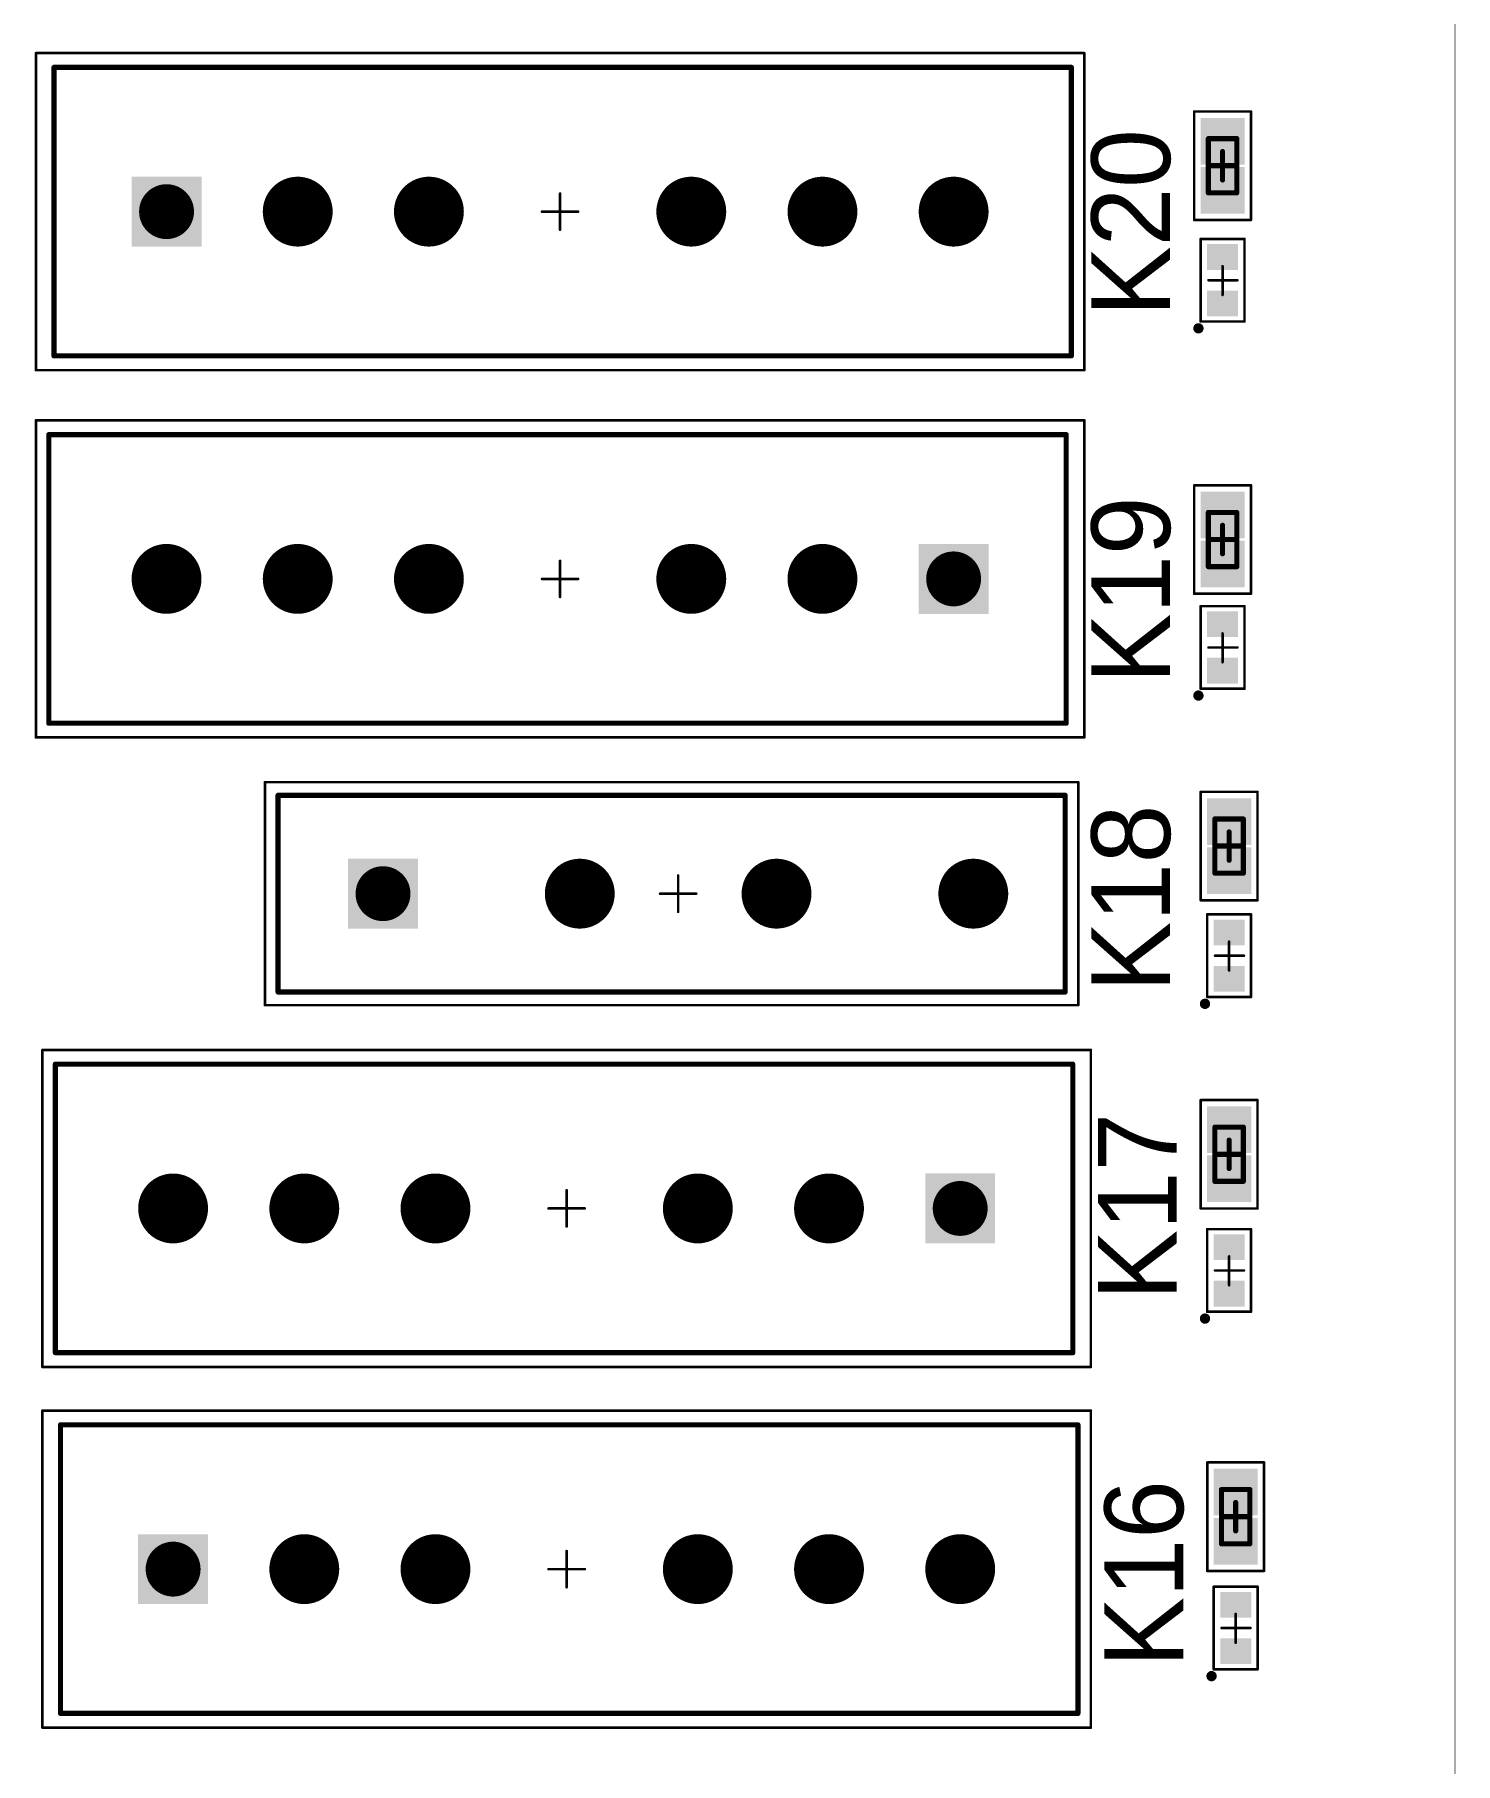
# Model space of a CAD drawing. Header units: millimetres. Extents: x 0 to 100, y 0 to 100.
# Drawn here: x 72.5 to 100.01, y 33.83 to 67.31 of the extents above; entities that cross this region are included whole.
import ezdxf

# ---------------------------------------------------------------- set-up
doc = ezdxf.new("R2010")
doc.units = ezdxf.units.MM
for name, color, linetype in [('BottomLayer', 5, 'Continuous'), ('BottomSolder', 6, 'Continuous'), ('Mechanical1', 6, 'Continuous'), ('Mechanical13', 56, 'Continuous'), ('Mechanical15', 56, 'Continuous'), ('MidLayer14', 9, 'Continuous'), ('PadHoleLayer', 156, 'Continuous'), ('TopLayer', 1, 'Continuous'), ('TopOverlay', 2, 'Continuous'), ('TopPaste', 8, 'Continuous'), ('TopSolder', 216, 'Continuous')]:
    doc.layers.add(name, color=color, linetype=linetype)

msp = doc.modelspace()

# ---------------------------------------------------------------- linework, layer by layer
at = {"layer": 'BottomLayer', "const_width": 0.575}
for points in [[(77.309, 63.881, 1), (77.885, 63.881, 1)], [(79.849, 63.881, 1), (80.425, 63.881, 1)], [(84.929, 63.881, 1), (85.505, 63.881, 1)], [(87.469, 63.881, 1), (88.045, 63.881, 1)], [(90.009, 63.881, 1), (90.585, 63.881, 1)], [(74.769, 56.769, 1), (75.345, 56.769, 1)], [(77.309, 56.769, 1), (77.885, 56.769, 1)], [(79.849, 56.769, 1), (80.425, 56.769, 1)], [(84.929, 56.769, 1), (85.505, 56.769, 1)], [(87.469, 56.769, 1), (88.045, 56.769, 1)], [(82.77, 50.673, 1), (83.346, 50.673, 1)], [(86.58, 50.673, 1), (87.156, 50.673, 1)], [(90.39, 50.673, 1), (90.966, 50.673, 1)], [(74.896, 44.577, 1), (75.472, 44.577, 1)], [(77.436, 44.577, 1), (78.012, 44.577, 1)], [(79.976, 44.577, 1), (80.552, 44.577, 1)], [(85.056, 44.577, 1), (85.632, 44.577, 1)], [(87.596, 44.577, 1), (88.172, 44.577, 1)], [(77.436, 37.592, 1), (78.012, 37.592, 1)], [(79.976, 37.592, 1), (80.552, 37.592, 1)], [(85.056, 37.592, 1), (85.632, 37.592, 1)], [(87.596, 37.592, 1), (88.172, 37.592, 1)], [(90.136, 37.592, 1), (90.712, 37.592, 1)]]:
    msp.add_lwpolyline(points, format="xyb", close=True, dxfattribs=at)
at = {"layer": 'BottomLayer'}
for points in [[(74.482, 64.456), (74.482, 63.306), (75.632, 64.456), (75.632, 63.306)], [(90.872, 56.194), (90.872, 57.344), (89.722, 56.194), (89.722, 57.344)], [(78.673, 51.248), (78.673, 50.098), (79.823, 51.248), (79.823, 50.098)], [(90.999, 44.002), (90.999, 45.152), (89.849, 44.002), (89.849, 45.152)], [(74.609, 38.167), (74.609, 37.017), (75.759, 38.167), (75.759, 37.017)]]:
    msp.add_solid(points, dxfattribs=at)
at = {"layer": 'BottomSolder', "const_width": 0.677}
for points in [[(77.259, 63.881, 1), (77.935, 63.881, 1)], [(79.799, 63.881, 1), (80.475, 63.881, 1)], [(84.879, 63.881, 1), (85.555, 63.881, 1)], [(87.419, 63.881, 1), (88.095, 63.881, 1)], [(89.959, 63.881, 1), (90.635, 63.881, 1)], [(74.719, 56.769, 1), (75.395, 56.769, 1)], [(77.259, 56.769, 1), (77.935, 56.769, 1)], [(79.799, 56.769, 1), (80.475, 56.769, 1)], [(84.879, 56.769, 1), (85.555, 56.769, 1)], [(87.419, 56.769, 1), (88.095, 56.769, 1)], [(82.72, 50.673, 1), (83.396, 50.673, 1)], [(86.53, 50.673, 1), (87.206, 50.673, 1)], [(90.34, 50.673, 1), (91.016, 50.673, 1)], [(74.846, 44.577, 1), (75.522, 44.577, 1)], [(77.386, 44.577, 1), (78.062, 44.577, 1)], [(79.926, 44.577, 1), (80.602, 44.577, 1)], [(85.006, 44.577, 1), (85.682, 44.577, 1)], [(87.546, 44.577, 1), (88.222, 44.577, 1)], [(77.386, 37.592, 1), (78.062, 37.592, 1)], [(79.926, 37.592, 1), (80.602, 37.592, 1)], [(85.006, 37.592, 1), (85.682, 37.592, 1)], [(87.546, 37.592, 1), (88.222, 37.592, 1)], [(90.086, 37.592, 1), (90.762, 37.592, 1)]]:
    msp.add_lwpolyline(points, format="xyb", close=True, dxfattribs=at)
at = {"layer": 'BottomSolder'}
for points in [[(74.38, 64.558), (74.38, 63.204), (75.734, 64.558), (75.734, 63.204)], [(90.974, 56.092), (90.974, 57.446), (89.62, 56.092), (89.62, 57.446)], [(78.571, 51.35), (78.571, 49.996), (79.925, 51.35), (79.925, 49.996)], [(91.101, 43.9), (91.101, 45.254), (89.747, 43.9), (89.747, 45.254)], [(74.507, 38.269), (74.507, 36.915), (75.861, 38.269), (75.861, 36.915)]]:
    msp.add_solid(points, dxfattribs=at)
at = {"layer": 'Mechanical1', "const_width": 0.0127}
msp.add_lwpolyline([(100.006, 0.006), (100.006, 100.006)], dxfattribs=at)
at = {"layer": 'Mechanical13'}
for points, const_width in [([(72.877, 61.087), (72.877, 66.675)], 0.1), ([(72.877, 66.675), (92.577, 66.675)], 0.1), ([(92.577, 61.087), (92.577, 66.675)], 0.1), ([(95.229, 65.295), (95.779, 65.295)], 0.1), ([(95.229, 64.245), (95.229, 65.295)], 0.1), ([(95.779, 64.245), (95.779, 65.295)], 0.1), ([(95.229, 64.245), (95.779, 64.245)], 0.1), ([(95.079, 61.753), (95.079, 63.353)], 0.05), ([(95.079, 63.353), (95.929, 63.353)], 0.05), ([(95.929, 61.753), (95.929, 63.353)], 0.05), ([(95.079, 61.753), (95.929, 61.753)], 0.05), ([(72.877, 61.087), (92.577, 61.087)], 0.1), ([(72.777, 59.563), (92.477, 59.563)], 0.1), ([(72.777, 53.975), (72.777, 59.563)], 0.1), ([(92.477, 53.975), (92.477, 59.563)], 0.1), ([(95.229, 58.056), (95.779, 58.056)], 0.1), ([(95.229, 57.006), (95.229, 58.056)], 0.1), ([(95.779, 57.006), (95.779, 58.056)], 0.1), ([(95.229, 57.006), (95.779, 57.006)], 0.1), ([(95.079, 54.641), (95.079, 56.241)], 0.05), ([(95.079, 56.241), (95.929, 56.241)], 0.05), ([(95.929, 54.641), (95.929, 56.241)], 0.05), ([(95.079, 54.641), (95.929, 54.641)], 0.05), ([(72.777, 53.975), (92.477, 53.975)], 0.1), ([(77.216, 52.578), (92.456, 52.578)], 0.101), ([(77.216, 48.768), (77.216, 52.578)], 0.101), ([(92.456, 48.768), (92.456, 52.578)], 0.101), ([(95.356, 52.12), (95.906, 52.12)], 0.1), ([(95.356, 51.07), (95.356, 52.12)], 0.1), ([(95.906, 51.07), (95.906, 52.12)], 0.1), ([(95.356, 51.07), (95.906, 51.07)], 0.1), ([(95.206, 48.672), (95.206, 50.272)], 0.05), ([(95.206, 50.272), (96.056, 50.272)], 0.05), ([(96.056, 48.672), (96.056, 50.272)], 0.05), ([(77.216, 48.768), (92.456, 48.768)], 0.101), ([(95.206, 48.672), (96.056, 48.672)], 0.05), ([(72.904, 47.371), (92.604, 47.371)], 0.1), ([(72.904, 41.783), (72.904, 47.371)], 0.1), ([(92.604, 41.783), (92.604, 47.371)], 0.1), ([(95.356, 46.151), (95.906, 46.151)], 0.1), ([(95.356, 45.101), (95.356, 46.151)], 0.1), ([(95.906, 45.101), (95.906, 46.151)], 0.1), ([(95.356, 45.101), (95.906, 45.101)], 0.1), ([(95.206, 42.576), (95.206, 44.176)], 0.05), ([(95.206, 44.176), (96.056, 44.176)], 0.05), ([(96.056, 42.576), (96.056, 44.176)], 0.05), ([(95.206, 42.576), (96.056, 42.576)], 0.05), ([(72.904, 41.783), (92.604, 41.783)], 0.1), ([(73.004, 34.798), (73.004, 40.386)], 0.1), ([(73.004, 40.386), (92.704, 40.386)], 0.1), ([(92.704, 34.798), (92.704, 40.386)], 0.1), ([(95.483, 39.133), (96.033, 39.133)], 0.1), ([(95.483, 38.083), (95.483, 39.133)], 0.1), ([(96.033, 38.083), (96.033, 39.133)], 0.1), ([(95.483, 38.083), (96.033, 38.083)], 0.1), ([(95.333, 35.652), (95.333, 37.252)], 0.05), ([(95.333, 37.252), (96.183, 37.252)], 0.05), ([(96.183, 35.652), (96.183, 37.252)], 0.05), ([(95.333, 35.652), (96.183, 35.652)], 0.05), ([(73.004, 34.798), (92.704, 34.798)], 0.1)]:
    msp.add_lwpolyline(points, dxfattribs=dict(at, const_width=const_width))
for points, const_width in [([(72.852, 66.675, 1), (72.902, 66.675, 1)], 0.05), ([(72.852, 66.675, 1), (72.902, 66.675, 1)], 0.05), ([(92.552, 66.675, 1), (92.602, 66.675, 1)], 0.05), ([(92.552, 66.675, 1), (92.602, 66.675, 1)], 0.05), ([(95.204, 65.295, 1), (95.254, 65.295, 1)], 0.05), ([(95.204, 65.295, 1), (95.254, 65.295, 1)], 0.05), ([(95.754, 65.295, 1), (95.804, 65.295, 1)], 0.05), ([(95.754, 65.295, 1), (95.804, 65.295, 1)], 0.05), ([(95.204, 64.245, 1), (95.254, 64.245, 1)], 0.05), ([(95.204, 64.245, 1), (95.254, 64.245, 1)], 0.05), ([(95.754, 64.245, 1), (95.804, 64.245, 1)], 0.05), ([(95.754, 64.245, 1), (95.804, 64.245, 1)], 0.05), ([(95.067, 63.353, 1), (95.091, 63.353, 1)], 0.025), ([(95.067, 63.353, 1), (95.091, 63.353, 1)], 0.025), ([(95.917, 63.353, 1), (95.941, 63.353, 1)], 0.025), ([(95.917, 63.353, 1), (95.941, 63.353, 1)], 0.025), ([(95.067, 61.753, 1), (95.091, 61.753, 1)], 0.025), ([(95.067, 61.753, 1), (95.091, 61.753, 1)], 0.025), ([(95.917, 61.753, 1), (95.941, 61.753, 1)], 0.025), ([(95.917, 61.753, 1), (95.941, 61.753, 1)], 0.025), ([(72.852, 61.087, 1), (72.902, 61.087, 1)], 0.05), ([(72.852, 61.087, 1), (72.902, 61.087, 1)], 0.05), ([(92.552, 61.087, 1), (92.602, 61.087, 1)], 0.05), ([(92.552, 61.087, 1), (92.602, 61.087, 1)], 0.05), ([(72.752, 59.563, 1), (72.802, 59.563, 1)], 0.05), ([(72.752, 59.563, 1), (72.802, 59.563, 1)], 0.05), ([(92.452, 59.563, 1), (92.502, 59.563, 1)], 0.05), ([(92.452, 59.563, 1), (92.502, 59.563, 1)], 0.05), ([(95.204, 58.056, 1), (95.254, 58.056, 1)], 0.05), ([(95.204, 58.056, 1), (95.254, 58.056, 1)], 0.05), ([(95.754, 58.056, 1), (95.804, 58.056, 1)], 0.05), ([(95.754, 58.056, 1), (95.804, 58.056, 1)], 0.05), ([(95.204, 57.006, 1), (95.254, 57.006, 1)], 0.05), ([(95.204, 57.006, 1), (95.254, 57.006, 1)], 0.05), ([(95.754, 57.006, 1), (95.804, 57.006, 1)], 0.05), ([(95.754, 57.006, 1), (95.804, 57.006, 1)], 0.05), ([(95.067, 56.241, 1), (95.091, 56.241, 1)], 0.025), ([(95.067, 56.241, 1), (95.091, 56.241, 1)], 0.025), ([(95.917, 56.241, 1), (95.941, 56.241, 1)], 0.025), ([(95.917, 56.241, 1), (95.941, 56.241, 1)], 0.025), ([(95.067, 54.641, 1), (95.091, 54.641, 1)], 0.025), ([(95.067, 54.641, 1), (95.091, 54.641, 1)], 0.025), ([(95.917, 54.641, 1), (95.941, 54.641, 1)], 0.025), ([(95.917, 54.641, 1), (95.941, 54.641, 1)], 0.025), ([(72.752, 53.975, 1), (72.802, 53.975, 1)], 0.05), ([(72.752, 53.975, 1), (72.802, 53.975, 1)], 0.05), ([(92.452, 53.975, 1), (92.502, 53.975, 1)], 0.05), ([(92.452, 53.975, 1), (92.502, 53.975, 1)], 0.05), ([(77.191, 52.578, 1), (77.241, 52.578, 1)], 0.0504), ([(77.191, 52.578, 1), (77.241, 52.578, 1)], 0.0504), ([(92.431, 52.578, 1), (92.481, 52.578, 1)], 0.0504), ([(92.431, 52.578, 1), (92.481, 52.578, 1)], 0.0504), ([(95.331, 52.12, 1), (95.381, 52.12, 1)], 0.05), ([(95.331, 52.12, 1), (95.381, 52.12, 1)], 0.05), ([(95.881, 52.12, 1), (95.931, 52.12, 1)], 0.05), ([(95.881, 52.12, 1), (95.931, 52.12, 1)], 0.05), ([(95.331, 51.07, 1), (95.381, 51.07, 1)], 0.05), ([(95.331, 51.07, 1), (95.381, 51.07, 1)], 0.05), ([(95.881, 51.07, 1), (95.931, 51.07, 1)], 0.05), ([(95.881, 51.07, 1), (95.931, 51.07, 1)], 0.05), ([(95.194, 50.272, 1), (95.218, 50.272, 1)], 0.025), ([(95.194, 50.272, 1), (95.218, 50.272, 1)], 0.025), ([(96.044, 50.272, 1), (96.068, 50.272, 1)], 0.025), ([(96.044, 50.272, 1), (96.068, 50.272, 1)], 0.025), ([(77.191, 48.768, 1), (77.241, 48.768, 1)], 0.0504), ([(77.191, 48.768, 1), (77.241, 48.768, 1)], 0.0504), ([(92.431, 48.768, 1), (92.481, 48.768, 1)], 0.0504), ([(92.431, 48.768, 1), (92.481, 48.768, 1)], 0.0504), ([(95.194, 48.672, 1), (95.218, 48.672, 1)], 0.025), ([(95.194, 48.672, 1), (95.218, 48.672, 1)], 0.025), ([(96.044, 48.672, 1), (96.068, 48.672, 1)], 0.025), ([(96.044, 48.672, 1), (96.068, 48.672, 1)], 0.025), ([(72.879, 47.371, 1), (72.929, 47.371, 1)], 0.05), ([(72.879, 47.371, 1), (72.929, 47.371, 1)], 0.05), ([(92.579, 47.371, 1), (92.629, 47.371, 1)], 0.05), ([(92.579, 47.371, 1), (92.629, 47.371, 1)], 0.05), ([(95.331, 46.151, 1), (95.381, 46.151, 1)], 0.05), ([(95.331, 46.151, 1), (95.381, 46.151, 1)], 0.05), ([(95.881, 46.151, 1), (95.931, 46.151, 1)], 0.05), ([(95.881, 46.151, 1), (95.931, 46.151, 1)], 0.05), ([(95.331, 45.101, 1), (95.381, 45.101, 1)], 0.05), ([(95.331, 45.101, 1), (95.381, 45.101, 1)], 0.05), ([(95.881, 45.101, 1), (95.931, 45.101, 1)], 0.05), ([(95.881, 45.101, 1), (95.931, 45.101, 1)], 0.05), ([(95.194, 44.176, 1), (95.218, 44.176, 1)], 0.025), ([(95.194, 44.176, 1), (95.218, 44.176, 1)], 0.025), ([(96.044, 44.176, 1), (96.068, 44.176, 1)], 0.025), ([(96.044, 44.176, 1), (96.068, 44.176, 1)], 0.025), ([(95.194, 42.576, 1), (95.218, 42.576, 1)], 0.025), ([(95.194, 42.576, 1), (95.218, 42.576, 1)], 0.025), ([(96.044, 42.576, 1), (96.068, 42.576, 1)], 0.025), ([(96.044, 42.576, 1), (96.068, 42.576, 1)], 0.025), ([(72.879, 41.783, 1), (72.929, 41.783, 1)], 0.05), ([(72.879, 41.783, 1), (72.929, 41.783, 1)], 0.05), ([(92.579, 41.783, 1), (92.629, 41.783, 1)], 0.05), ([(92.579, 41.783, 1), (92.629, 41.783, 1)], 0.05), ([(72.979, 40.386, 1), (73.029, 40.386, 1)], 0.05), ([(72.979, 40.386, 1), (73.029, 40.386, 1)], 0.05), ([(92.679, 40.386, 1), (92.729, 40.386, 1)], 0.05), ([(92.679, 40.386, 1), (92.729, 40.386, 1)], 0.05), ([(95.458, 39.133, 1), (95.508, 39.133, 1)], 0.05), ([(95.458, 39.133, 1), (95.508, 39.133, 1)], 0.05), ([(96.008, 39.133, 1), (96.058, 39.133, 1)], 0.05), ([(96.008, 39.133, 1), (96.058, 39.133, 1)], 0.05), ([(95.458, 38.083, 1), (95.508, 38.083, 1)], 0.05), ([(95.458, 38.083, 1), (95.508, 38.083, 1)], 0.05), ([(96.008, 38.083, 1), (96.058, 38.083, 1)], 0.05), ([(96.008, 38.083, 1), (96.058, 38.083, 1)], 0.05), ([(95.321, 37.252, 1), (95.345, 37.252, 1)], 0.025), ([(95.321, 37.252, 1), (95.345, 37.252, 1)], 0.025), ([(96.171, 37.252, 1), (96.195, 37.252, 1)], 0.025), ([(96.171, 37.252, 1), (96.195, 37.252, 1)], 0.025), ([(95.321, 35.652, 1), (95.345, 35.652, 1)], 0.025), ([(95.321, 35.652, 1), (95.345, 35.652, 1)], 0.025), ([(96.171, 35.652, 1), (96.195, 35.652, 1)], 0.025), ([(96.171, 35.652, 1), (96.195, 35.652, 1)], 0.025), ([(72.979, 34.798, 1), (73.029, 34.798, 1)], 0.05), ([(72.979, 34.798, 1), (73.029, 34.798, 1)], 0.05), ([(92.679, 34.798, 1), (92.729, 34.798, 1)], 0.05), ([(92.679, 34.798, 1), (92.729, 34.798, 1)], 0.05)]:
    msp.add_lwpolyline(points, format="xyb", close=True, dxfattribs=dict(at, const_width=const_width))
at = {"layer": 'Mechanical15'}
for points, const_width in [([(72.527, 60.811), (72.527, 66.951)], 0.05), ([(72.527, 66.951), (92.827, 66.951)], 0.05), ([(92.827, 60.811), (92.827, 66.951)], 0.05), ([(94.954, 65.82), (96.054, 65.82)], 0.05), ([(94.954, 63.72), (94.954, 65.82)], 0.05), ([(96.054, 63.72), (96.054, 65.82)], 0.05), ([(95.504, 64.495), (95.504, 65.045)], 0.1), ([(95.229, 64.77), (95.779, 64.77)], 0.1), ([(82.677, 63.531), (82.677, 64.231)], 0.05), ([(82.327, 63.881), (83.027, 63.881)], 0.05), ([(94.954, 63.72), (96.054, 63.72)], 0.05), ([(95.079, 63.353), (95.929, 63.353)], 0.05), ([(95.079, 61.753), (95.079, 63.353)], 0.05), ([(95.929, 61.753), (95.929, 63.353)], 0.05), ([(95.504, 62.266), (95.504, 62.826)], 0.05), ([(95.231, 62.553), (95.791, 62.553)], 0.05), ([(95.079, 61.753), (95.929, 61.753)], 0.05), ([(72.527, 60.811), (92.827, 60.811)], 0.05), ([(72.527, 53.699), (72.527, 59.839)], 0.05), ([(72.527, 59.839), (92.827, 59.839)], 0.05), ([(92.827, 53.699), (92.827, 59.839)], 0.05), ([(94.954, 58.581), (96.054, 58.581)], 0.05), ([(94.954, 56.481), (94.954, 58.581)], 0.05), ([(96.054, 56.481), (96.054, 58.581)], 0.05), ([(95.504, 57.256), (95.504, 57.806)], 0.1), ([(95.229, 57.531), (95.779, 57.531)], 0.1), ([(82.677, 56.419), (82.677, 57.119)], 0.05), ([(82.327, 56.769), (83.027, 56.769)], 0.05), ([(94.954, 56.481), (96.054, 56.481)], 0.05), ([(95.079, 56.241), (95.929, 56.241)], 0.05), ([(95.079, 54.641), (95.079, 56.241)], 0.05), ([(95.929, 54.641), (95.929, 56.241)], 0.05), ([(95.504, 55.154), (95.504, 55.714)], 0.05), ([(95.231, 55.441), (95.791, 55.441)], 0.05), ([(95.079, 54.641), (95.929, 54.641)], 0.05), ([(72.527, 53.699), (92.827, 53.699)], 0.05), ([(76.962, 48.514), (76.962, 52.832)], 0.05), ([(76.962, 52.832), (92.71, 52.832)], 0.05), ([(92.71, 48.514), (92.71, 52.832)], 0.05), ([(95.081, 52.645), (96.181, 52.645)], 0.05), ([(95.081, 50.545), (95.081, 52.645)], 0.05), ([(96.181, 50.545), (96.181, 52.645)], 0.05), ([(95.631, 51.32), (95.631, 51.87)], 0.1), ([(95.356, 51.595), (95.906, 51.595)], 0.1), ([(84.963, 50.323), (84.963, 51.023)], 0.05), ([(84.613, 50.673), (85.313, 50.673)], 0.05), ([(95.081, 50.545), (96.181, 50.545)], 0.05), ([(95.206, 50.272), (96.056, 50.272)], 0.05), ([(95.206, 48.672), (95.206, 50.272)], 0.05), ([(96.056, 48.672), (96.056, 50.272)], 0.05), ([(95.631, 49.185), (95.631, 49.745)], 0.05), ([(95.358, 49.472), (95.918, 49.472)], 0.05), ([(95.206, 48.672), (96.056, 48.672)], 0.05), ([(76.962, 48.514), (92.71, 48.514)], 0.05), ([(72.654, 41.507), (72.654, 47.647)], 0.05), ([(72.654, 47.647), (92.954, 47.647)], 0.05), ([(92.954, 41.507), (92.954, 47.647)], 0.05), ([(95.081, 46.676), (96.181, 46.676)], 0.05), ([(95.081, 44.576), (95.081, 46.676)], 0.05), ([(96.181, 44.576), (96.181, 46.676)], 0.05), ([(95.631, 45.351), (95.631, 45.901)], 0.1), ([(95.356, 45.626), (95.906, 45.626)], 0.1), ([(82.804, 44.227), (82.804, 44.927)], 0.05), ([(82.454, 44.577), (83.154, 44.577)], 0.05), ([(95.081, 44.576), (96.181, 44.576)], 0.05), ([(95.206, 44.176), (96.056, 44.176)], 0.05), ([(95.206, 42.576), (95.206, 44.176)], 0.05), ([(96.056, 42.576), (96.056, 44.176)], 0.05), ([(95.631, 43.089), (95.631, 43.649)], 0.05), ([(95.358, 43.376), (95.918, 43.376)], 0.05), ([(95.206, 42.576), (96.056, 42.576)], 0.05), ([(72.654, 41.507), (92.954, 41.507)], 0.05), ([(72.654, 34.522), (72.654, 40.662)], 0.05), ([(72.654, 40.662), (92.954, 40.662)], 0.05), ([(92.954, 34.522), (92.954, 40.662)], 0.05), ([(95.208, 39.658), (96.308, 39.658)], 0.05), ([(95.208, 37.558), (95.208, 39.658)], 0.05), ([(96.308, 37.558), (96.308, 39.658)], 0.05), ([(95.758, 38.333), (95.758, 38.883)], 0.1), ([(95.483, 38.608), (96.033, 38.608)], 0.1), ([(82.804, 37.242), (82.804, 37.942)], 0.05), ([(82.454, 37.592), (83.154, 37.592)], 0.05), ([(95.208, 37.558), (96.308, 37.558)], 0.05), ([(95.333, 37.252), (96.183, 37.252)], 0.05), ([(95.333, 35.652), (95.333, 37.252)], 0.05), ([(96.183, 35.652), (96.183, 37.252)], 0.05), ([(95.758, 36.165), (95.758, 36.725)], 0.05), ([(95.485, 36.452), (96.045, 36.452)], 0.05), ([(95.333, 35.652), (96.183, 35.652)], 0.05), ([(72.654, 34.522), (92.954, 34.522)], 0.05)]:
    msp.add_lwpolyline(points, dxfattribs=dict(at, const_width=const_width))
for points, const_width in [([(72.514, 66.951, 1), (72.539, 66.951, 1)], 0.025), ([(72.514, 66.951, 1), (72.539, 66.951, 1)], 0.025), ([(92.815, 66.951, 1), (92.84, 66.951, 1)], 0.025), ([(92.815, 66.951, 1), (92.84, 66.951, 1)], 0.025), ([(94.942, 65.82, 1), (94.967, 65.82, 1)], 0.025), ([(94.942, 65.82, 1), (94.967, 65.82, 1)], 0.025), ([(96.042, 65.82, 1), (96.067, 65.82, 1)], 0.025), ([(96.042, 65.82, 1), (96.067, 65.82, 1)], 0.025), ([(95.479, 65.045, 1), (95.529, 65.045, 1)], 0.05), ([(95.204, 64.77, 1), (95.254, 64.77, 1)], 0.05), ([(95.754, 64.77, 1), (95.804, 64.77, 1)], 0.05), ([(95.479, 64.495, 1), (95.529, 64.495, 1)], 0.05), ([(82.664, 64.231, 1), (82.69, 64.231, 1)], 0.025), ([(82.314, 63.881, 1), (82.339, 63.881, 1)], 0.025), ([(83.015, 63.881, 1), (83.04, 63.881, 1)], 0.025), ([(94.942, 63.72, 1), (94.967, 63.72, 1)], 0.025), ([(94.942, 63.72, 1), (94.967, 63.72, 1)], 0.025), ([(96.042, 63.72, 1), (96.067, 63.72, 1)], 0.025), ([(96.042, 63.72, 1), (96.067, 63.72, 1)], 0.025), ([(82.664, 63.531, 1), (82.69, 63.531, 1)], 0.025), ([(95.067, 63.353, 1), (95.091, 63.353, 1)], 0.025), ([(95.067, 63.353, 1), (95.091, 63.353, 1)], 0.025), ([(95.917, 63.353, 1), (95.941, 63.353, 1)], 0.025), ([(95.917, 63.353, 1), (95.941, 63.353, 1)], 0.025), ([(95.492, 62.826, 1), (95.516, 62.826, 1)], 0.025), ([(95.219, 62.553, 1), (95.244, 62.553, 1)], 0.025), ([(95.492, 62.266, 1), (95.516, 62.266, 1)], 0.025), ([(95.779, 62.553, 1), (95.804, 62.553, 1)], 0.025), ([(95.067, 61.753, 1), (95.091, 61.753, 1)], 0.025), ([(95.067, 61.753, 1), (95.091, 61.753, 1)], 0.025), ([(95.917, 61.753, 1), (95.941, 61.753, 1)], 0.025), ([(95.917, 61.753, 1), (95.941, 61.753, 1)], 0.025), ([(72.514, 60.811, 1), (72.539, 60.811, 1)], 0.025), ([(72.514, 60.811, 1), (72.539, 60.811, 1)], 0.025), ([(92.815, 60.811, 1), (92.84, 60.811, 1)], 0.025), ([(92.815, 60.811, 1), (92.84, 60.811, 1)], 0.025), ([(72.514, 59.839, 1), (72.539, 59.839, 1)], 0.025), ([(72.514, 59.839, 1), (72.539, 59.839, 1)], 0.025), ([(92.815, 59.839, 1), (92.84, 59.839, 1)], 0.025), ([(92.815, 59.839, 1), (92.84, 59.839, 1)], 0.025), ([(94.942, 58.581, 1), (94.967, 58.581, 1)], 0.025), ([(94.942, 58.581, 1), (94.967, 58.581, 1)], 0.025), ([(96.042, 58.581, 1), (96.067, 58.581, 1)], 0.025), ([(96.042, 58.581, 1), (96.067, 58.581, 1)], 0.025), ([(95.479, 57.806, 1), (95.529, 57.806, 1)], 0.05), ([(95.204, 57.531, 1), (95.254, 57.531, 1)], 0.05), ([(95.479, 57.256, 1), (95.529, 57.256, 1)], 0.05), ([(95.754, 57.531, 1), (95.804, 57.531, 1)], 0.05), ([(82.664, 57.119, 1), (82.69, 57.119, 1)], 0.025), ([(82.314, 56.769, 1), (82.339, 56.769, 1)], 0.025), ([(83.015, 56.769, 1), (83.04, 56.769, 1)], 0.025), ([(82.664, 56.419, 1), (82.69, 56.419, 1)], 0.025), ([(94.942, 56.481, 1), (94.967, 56.481, 1)], 0.025), ([(94.942, 56.481, 1), (94.967, 56.481, 1)], 0.025), ([(95.067, 56.241, 1), (95.091, 56.241, 1)], 0.025), ([(95.067, 56.241, 1), (95.091, 56.241, 1)], 0.025), ([(95.917, 56.241, 1), (95.941, 56.241, 1)], 0.025), ([(95.917, 56.241, 1), (95.941, 56.241, 1)], 0.025), ([(96.042, 56.481, 1), (96.067, 56.481, 1)], 0.025), ([(96.042, 56.481, 1), (96.067, 56.481, 1)], 0.025), ([(95.492, 55.714, 1), (95.516, 55.714, 1)], 0.025), ([(95.219, 55.441, 1), (95.244, 55.441, 1)], 0.025), ([(95.779, 55.441, 1), (95.804, 55.441, 1)], 0.025), ([(95.492, 55.154, 1), (95.516, 55.154, 1)], 0.025), ([(95.067, 54.641, 1), (95.091, 54.641, 1)], 0.025), ([(95.067, 54.641, 1), (95.091, 54.641, 1)], 0.025), ([(95.917, 54.641, 1), (95.941, 54.641, 1)], 0.025), ([(95.917, 54.641, 1), (95.941, 54.641, 1)], 0.025), ([(72.514, 53.699, 1), (72.539, 53.699, 1)], 0.025), ([(72.514, 53.699, 1), (72.539, 53.699, 1)], 0.025), ([(92.815, 53.699, 1), (92.84, 53.699, 1)], 0.025), ([(92.815, 53.699, 1), (92.84, 53.699, 1)], 0.025), ([(76.949, 52.832, 1), (76.975, 52.832, 1)], 0.025), ([(76.949, 52.832, 1), (76.975, 52.832, 1)], 0.025), ([(92.697, 52.832, 1), (92.723, 52.832, 1)], 0.025), ([(92.697, 52.832, 1), (92.723, 52.832, 1)], 0.025), ([(95.069, 52.645, 1), (95.094, 52.645, 1)], 0.025), ([(95.069, 52.645, 1), (95.094, 52.645, 1)], 0.025), ([(96.169, 52.645, 1), (96.194, 52.645, 1)], 0.025), ([(96.169, 52.645, 1), (96.194, 52.645, 1)], 0.025), ([(95.606, 51.87, 1), (95.656, 51.87, 1)], 0.05), ([(95.331, 51.595, 1), (95.381, 51.595, 1)], 0.05), ([(95.881, 51.595, 1), (95.931, 51.595, 1)], 0.05), ([(95.606, 51.32, 1), (95.656, 51.32, 1)], 0.05), ([(84.95, 51.023, 1), (84.976, 51.023, 1)], 0.025), ([(84.6, 50.673, 1), (84.625, 50.673, 1)], 0.025), ([(85.301, 50.673, 1), (85.326, 50.673, 1)], 0.025), ([(95.069, 50.545, 1), (95.094, 50.545, 1)], 0.025), ([(95.069, 50.545, 1), (95.094, 50.545, 1)], 0.025), ([(96.169, 50.545, 1), (96.194, 50.545, 1)], 0.025), ([(96.169, 50.545, 1), (96.194, 50.545, 1)], 0.025), ([(84.95, 50.323, 1), (84.976, 50.323, 1)], 0.025), ([(95.194, 50.272, 1), (95.218, 50.272, 1)], 0.025), ([(95.194, 50.272, 1), (95.218, 50.272, 1)], 0.025), ([(96.044, 50.272, 1), (96.068, 50.272, 1)], 0.025), ([(96.044, 50.272, 1), (96.068, 50.272, 1)], 0.025), ([(95.619, 49.745, 1), (95.643, 49.745, 1)], 0.025), ([(95.346, 49.472, 1), (95.371, 49.472, 1)], 0.025), ([(95.906, 49.472, 1), (95.931, 49.472, 1)], 0.025), ([(95.619, 49.185, 1), (95.643, 49.185, 1)], 0.025), ([(95.194, 48.672, 1), (95.218, 48.672, 1)], 0.025), ([(95.194, 48.672, 1), (95.218, 48.672, 1)], 0.025), ([(96.044, 48.672, 1), (96.068, 48.672, 1)], 0.025), ([(96.044, 48.672, 1), (96.068, 48.672, 1)], 0.025), ([(76.949, 48.514, 1), (76.975, 48.514, 1)], 0.025), ([(76.949, 48.514, 1), (76.975, 48.514, 1)], 0.025), ([(92.697, 48.514, 1), (92.723, 48.514, 1)], 0.025), ([(92.697, 48.514, 1), (92.723, 48.514, 1)], 0.025), ([(72.641, 47.647, 1), (72.666, 47.647, 1)], 0.025), ([(72.641, 47.647, 1), (72.666, 47.647, 1)], 0.025), ([(92.942, 47.647, 1), (92.967, 47.647, 1)], 0.025), ([(92.942, 47.647, 1), (92.967, 47.647, 1)], 0.025), ([(95.069, 46.676, 1), (95.094, 46.676, 1)], 0.025), ([(95.069, 46.676, 1), (95.094, 46.676, 1)], 0.025), ([(96.169, 46.676, 1), (96.194, 46.676, 1)], 0.025), ([(96.169, 46.676, 1), (96.194, 46.676, 1)], 0.025), ([(95.606, 45.901, 1), (95.656, 45.901, 1)], 0.05), ([(95.331, 45.626, 1), (95.381, 45.626, 1)], 0.05), ([(95.881, 45.626, 1), (95.931, 45.626, 1)], 0.05), ([(95.606, 45.351, 1), (95.656, 45.351, 1)], 0.05), ([(82.791, 44.927, 1), (82.817, 44.927, 1)], 0.025), ([(82.441, 44.577, 1), (82.466, 44.577, 1)], 0.025), ([(83.142, 44.577, 1), (83.167, 44.577, 1)], 0.025), ([(95.069, 44.576, 1), (95.094, 44.576, 1)], 0.025), ([(95.069, 44.576, 1), (95.094, 44.576, 1)], 0.025), ([(96.169, 44.576, 1), (96.194, 44.576, 1)], 0.025), ([(96.169, 44.576, 1), (96.194, 44.576, 1)], 0.025), ([(82.791, 44.227, 1), (82.817, 44.227, 1)], 0.025), ([(95.194, 44.176, 1), (95.218, 44.176, 1)], 0.025), ([(95.194, 44.176, 1), (95.218, 44.176, 1)], 0.025), ([(96.044, 44.176, 1), (96.068, 44.176, 1)], 0.025), ([(96.044, 44.176, 1), (96.068, 44.176, 1)], 0.025), ([(95.619, 43.649, 1), (95.643, 43.649, 1)], 0.025), ([(95.346, 43.376, 1), (95.371, 43.376, 1)], 0.025), ([(95.906, 43.376, 1), (95.931, 43.376, 1)], 0.025), ([(95.619, 43.089, 1), (95.643, 43.089, 1)], 0.025), ([(95.194, 42.576, 1), (95.218, 42.576, 1)], 0.025), ([(95.194, 42.576, 1), (95.218, 42.576, 1)], 0.025), ([(96.044, 42.576, 1), (96.068, 42.576, 1)], 0.025), ([(96.044, 42.576, 1), (96.068, 42.576, 1)], 0.025), ([(72.641, 41.507, 1), (72.666, 41.507, 1)], 0.025), ([(72.641, 41.507, 1), (72.666, 41.507, 1)], 0.025), ([(92.942, 41.507, 1), (92.967, 41.507, 1)], 0.025), ([(92.942, 41.507, 1), (92.967, 41.507, 1)], 0.025), ([(72.641, 40.662, 1), (72.666, 40.662, 1)], 0.025), ([(72.641, 40.662, 1), (72.666, 40.662, 1)], 0.025), ([(92.942, 40.662, 1), (92.967, 40.662, 1)], 0.025), ([(92.942, 40.662, 1), (92.967, 40.662, 1)], 0.025), ([(95.196, 39.658, 1), (95.221, 39.658, 1)], 0.025), ([(95.196, 39.658, 1), (95.221, 39.658, 1)], 0.025), ([(96.296, 39.658, 1), (96.321, 39.658, 1)], 0.025), ([(96.296, 39.658, 1), (96.321, 39.658, 1)], 0.025), ([(95.733, 38.883, 1), (95.783, 38.883, 1)], 0.05), ([(95.458, 38.608, 1), (95.508, 38.608, 1)], 0.05), ([(96.008, 38.608, 1), (96.058, 38.608, 1)], 0.05), ([(95.733, 38.333, 1), (95.783, 38.333, 1)], 0.05), ([(82.791, 37.942, 1), (82.817, 37.942, 1)], 0.025), ([(82.441, 37.592, 1), (82.466, 37.592, 1)], 0.025), ([(83.142, 37.592, 1), (83.167, 37.592, 1)], 0.025), ([(95.196, 37.558, 1), (95.221, 37.558, 1)], 0.025), ([(95.196, 37.558, 1), (95.221, 37.558, 1)], 0.025), ([(96.296, 37.558, 1), (96.321, 37.558, 1)], 0.025), ([(96.296, 37.558, 1), (96.321, 37.558, 1)], 0.025), ([(82.791, 37.242, 1), (82.817, 37.242, 1)], 0.025), ([(95.321, 37.252, 1), (95.345, 37.252, 1)], 0.025), ([(95.321, 37.252, 1), (95.345, 37.252, 1)], 0.025), ([(96.171, 37.252, 1), (96.195, 37.252, 1)], 0.025), ([(96.171, 37.252, 1), (96.195, 37.252, 1)], 0.025), ([(95.746, 36.725, 1), (95.77, 36.725, 1)], 0.025), ([(95.473, 36.452, 1), (95.498, 36.452, 1)], 0.025), ([(95.746, 36.165, 1), (95.77, 36.165, 1)], 0.025), ([(96.033, 36.452, 1), (96.058, 36.452, 1)], 0.025), ([(95.321, 35.652, 1), (95.345, 35.652, 1)], 0.025), ([(95.321, 35.652, 1), (95.345, 35.652, 1)], 0.025), ([(96.171, 35.652, 1), (96.195, 35.652, 1)], 0.025), ([(96.171, 35.652, 1), (96.195, 35.652, 1)], 0.025), ([(72.641, 34.522, 1), (72.666, 34.522, 1)], 0.025), ([(72.641, 34.522, 1), (72.666, 34.522, 1)], 0.025), ([(92.942, 34.522, 1), (92.967, 34.522, 1)], 0.025), ([(92.942, 34.522, 1), (92.967, 34.522, 1)], 0.025)]:
    msp.add_lwpolyline(points, format="xyb", close=True, dxfattribs=dict(at, const_width=const_width))
at = {"layer": 'MidLayer14'}
for points, const_width in [([(74.791, 63.881, 1), (75.323, 63.881, 1)], 0.531), ([(77.309, 63.881, 1), (77.885, 63.881, 1)], 0.575), ([(79.849, 63.881, 1), (80.425, 63.881, 1)], 0.575), ([(84.929, 63.881, 1), (85.505, 63.881, 1)], 0.575), ([(87.469, 63.881, 1), (88.045, 63.881, 1)], 0.575), ([(90.009, 63.881, 1), (90.585, 63.881, 1)], 0.575), ([(74.769, 56.769, 1), (75.345, 56.769, 1)], 0.575), ([(77.309, 56.769, 1), (77.885, 56.769, 1)], 0.575), ([(79.849, 56.769, 1), (80.425, 56.769, 1)], 0.575), ([(84.929, 56.769, 1), (85.505, 56.769, 1)], 0.575), ([(87.469, 56.769, 1), (88.045, 56.769, 1)], 0.575), ([(90.031, 56.769, 1), (90.563, 56.769, 1)], 0.531), ([(82.77, 50.673, 1), (83.346, 50.673, 1)], 0.575), ([(86.58, 50.673, 1), (87.156, 50.673, 1)], 0.575), ([(90.39, 50.673, 1), (90.966, 50.673, 1)], 0.575), ([(78.982, 50.673, 1), (79.514, 50.673, 1)], 0.531), ([(74.896, 44.577, 1), (75.472, 44.577, 1)], 0.575), ([(77.436, 44.577, 1), (78.012, 44.577, 1)], 0.575), ([(79.976, 44.577, 1), (80.552, 44.577, 1)], 0.575), ([(85.056, 44.577, 1), (85.632, 44.577, 1)], 0.575), ([(87.596, 44.577, 1), (88.172, 44.577, 1)], 0.575), ([(90.158, 44.577, 1), (90.69, 44.577, 1)], 0.531), ([(74.918, 37.592, 1), (75.45, 37.592, 1)], 0.531), ([(77.436, 37.592, 1), (78.012, 37.592, 1)], 0.575), ([(79.976, 37.592, 1), (80.552, 37.592, 1)], 0.575), ([(85.056, 37.592, 1), (85.632, 37.592, 1)], 0.575), ([(87.596, 37.592, 1), (88.172, 37.592, 1)], 0.575), ([(90.136, 37.592, 1), (90.712, 37.592, 1)], 0.575)]:
    msp.add_lwpolyline(points, format="xyb", close=True, dxfattribs=dict(at, const_width=const_width))
at = {"layer": 'PadHoleLayer', "const_width": 0.375}
for points in [[(74.869, 63.881, 1), (75.245, 63.881, 1)], [(77.409, 63.881, 1), (77.785, 63.881, 1)], [(79.949, 63.881, 1), (80.325, 63.881, 1)], [(85.029, 63.881, 1), (85.405, 63.881, 1)], [(87.569, 63.881, 1), (87.945, 63.881, 1)], [(90.109, 63.881, 1), (90.485, 63.881, 1)], [(74.869, 56.769, 1), (75.245, 56.769, 1)], [(77.409, 56.769, 1), (77.785, 56.769, 1)], [(79.949, 56.769, 1), (80.325, 56.769, 1)], [(85.029, 56.769, 1), (85.405, 56.769, 1)], [(87.569, 56.769, 1), (87.945, 56.769, 1)], [(90.109, 56.769, 1), (90.485, 56.769, 1)], [(79.06, 50.673, 1), (79.436, 50.673, 1)], [(82.87, 50.673, 1), (83.246, 50.673, 1)], [(86.68, 50.673, 1), (87.056, 50.673, 1)], [(90.49, 50.673, 1), (90.866, 50.673, 1)], [(74.996, 44.577, 1), (75.372, 44.577, 1)], [(77.536, 44.577, 1), (77.912, 44.577, 1)], [(80.076, 44.577, 1), (80.452, 44.577, 1)], [(85.156, 44.577, 1), (85.532, 44.577, 1)], [(87.696, 44.577, 1), (88.072, 44.577, 1)], [(90.236, 44.577, 1), (90.612, 44.577, 1)], [(74.996, 37.592, 1), (75.372, 37.592, 1)], [(77.536, 37.592, 1), (77.912, 37.592, 1)], [(80.076, 37.592, 1), (80.452, 37.592, 1)], [(85.156, 37.592, 1), (85.532, 37.592, 1)], [(87.696, 37.592, 1), (88.072, 37.592, 1)], [(90.236, 37.592, 1), (90.612, 37.592, 1)]]:
    msp.add_lwpolyline(points, format="xyb", close=True, dxfattribs=at)
at = {"layer": 'TopLayer', "const_width": 0.575}
for points in [[(77.309, 63.881, 1), (77.885, 63.881, 1)], [(79.849, 63.881, 1), (80.425, 63.881, 1)], [(84.929, 63.881, 1), (85.505, 63.881, 1)], [(87.469, 63.881, 1), (88.045, 63.881, 1)], [(90.009, 63.881, 1), (90.585, 63.881, 1)], [(74.769, 56.769, 1), (75.345, 56.769, 1)], [(77.309, 56.769, 1), (77.885, 56.769, 1)], [(79.849, 56.769, 1), (80.425, 56.769, 1)], [(84.929, 56.769, 1), (85.505, 56.769, 1)], [(87.469, 56.769, 1), (88.045, 56.769, 1)], [(82.77, 50.673, 1), (83.346, 50.673, 1)], [(86.58, 50.673, 1), (87.156, 50.673, 1)], [(90.39, 50.673, 1), (90.966, 50.673, 1)], [(74.896, 44.577, 1), (75.472, 44.577, 1)], [(77.436, 44.577, 1), (78.012, 44.577, 1)], [(79.976, 44.577, 1), (80.552, 44.577, 1)], [(85.056, 44.577, 1), (85.632, 44.577, 1)], [(87.596, 44.577, 1), (88.172, 44.577, 1)], [(77.436, 37.592, 1), (78.012, 37.592, 1)], [(79.976, 37.592, 1), (80.552, 37.592, 1)], [(85.056, 37.592, 1), (85.632, 37.592, 1)], [(87.596, 37.592, 1), (88.172, 37.592, 1)], [(90.136, 37.592, 1), (90.712, 37.592, 1)]]:
    msp.add_lwpolyline(points, format="xyb", close=True, dxfattribs=at)
at = {"layer": 'TopLayer'}
for points in [[(95.179, 64.895), (95.829, 64.895), (95.179, 65.595), (95.829, 65.595)], [(95.179, 63.945), (95.829, 63.945), (95.179, 64.645), (95.829, 64.645)], [(74.482, 64.456), (74.482, 63.306), (75.632, 64.456), (75.632, 63.306)], [(95.804, 62.753), (95.804, 63.253), (95.204, 62.753), (95.204, 63.253)], [(95.804, 61.853), (95.804, 62.353), (95.204, 61.853), (95.204, 62.353)], [(95.179, 57.656), (95.829, 57.656), (95.179, 58.356), (95.829, 58.356)], [(90.872, 56.194), (90.872, 57.344), (89.722, 56.194), (89.722, 57.344)], [(95.179, 56.706), (95.829, 56.706), (95.179, 57.406), (95.829, 57.406)], [(95.804, 55.641), (95.804, 56.141), (95.204, 55.641), (95.204, 56.141)], [(95.804, 54.741), (95.804, 55.241), (95.204, 54.741), (95.204, 55.241)], [(95.306, 51.72), (95.956, 51.72), (95.306, 52.42), (95.956, 52.42)], [(78.673, 51.248), (78.673, 50.098), (79.823, 51.248), (79.823, 50.098)], [(95.306, 50.77), (95.956, 50.77), (95.306, 51.47), (95.956, 51.47)], [(95.931, 49.672), (95.931, 50.172), (95.331, 49.672), (95.331, 50.172)], [(95.931, 48.772), (95.931, 49.272), (95.331, 48.772), (95.331, 49.272)], [(95.306, 45.751), (95.956, 45.751), (95.306, 46.451), (95.956, 46.451)], [(95.306, 44.801), (95.956, 44.801), (95.306, 45.501), (95.956, 45.501)], [(90.999, 44.002), (90.999, 45.152), (89.849, 44.002), (89.849, 45.152)], [(95.931, 43.576), (95.931, 44.076), (95.331, 43.576), (95.331, 44.076)], [(95.931, 42.676), (95.931, 43.176), (95.331, 42.676), (95.331, 43.176)], [(95.433, 38.733), (96.083, 38.733), (95.433, 39.433), (96.083, 39.433)], [(95.433, 37.783), (96.083, 37.783), (95.433, 38.483), (96.083, 38.483)], [(74.609, 38.167), (74.609, 37.017), (75.759, 38.167), (75.759, 37.017)], [(96.058, 36.652), (96.058, 37.152), (95.458, 36.652), (95.458, 37.152)], [(96.058, 35.752), (96.058, 36.252), (95.458, 35.752), (95.458, 36.252)]]:
    msp.add_solid(points, dxfattribs=at)
at = {"layer": 'TopOverlay'}
for points, const_width in [([(95.087, 61.621, 1), (94.987, 61.621, 1)], 0.1), ([(94.962, 61.621, 1), (95.012, 61.621, 1)], 0.05), ([(95.062, 61.621, 1), (95.112, 61.621, 1)], 0.05), ([(95.087, 54.509, 1), (94.987, 54.509, 1)], 0.1), ([(94.962, 54.509, 1), (95.012, 54.509, 1)], 0.05), ([(95.062, 54.509, 1), (95.112, 54.509, 1)], 0.05), ([(95.214, 48.54, 1), (95.114, 48.54, 1)], 0.1), ([(95.089, 48.54, 1), (95.139, 48.54, 1)], 0.05), ([(95.189, 48.54, 1), (95.239, 48.54, 1)], 0.05), ([(95.214, 42.444, 1), (95.114, 42.444, 1)], 0.1), ([(95.089, 42.444, 1), (95.139, 42.444, 1)], 0.05), ([(95.189, 42.444, 1), (95.239, 42.444, 1)], 0.05), ([(95.341, 35.52, 1), (95.241, 35.52, 1)], 0.1), ([(95.216, 35.52, 1), (95.266, 35.52, 1)], 0.05), ([(95.316, 35.52, 1), (95.366, 35.52, 1)], 0.05)]:
    msp.add_lwpolyline(points, format="xyb", close=True, dxfattribs=dict(at, const_width=const_width))
at = {"layer": 'TopPaste'}
for points in [[(95.179, 64.895), (95.829, 64.895), (95.179, 65.595), (95.829, 65.595)], [(95.179, 63.945), (95.829, 63.945), (95.179, 64.645), (95.829, 64.645)], [(95.804, 62.753), (95.804, 63.253), (95.204, 62.753), (95.204, 63.253)], [(95.804, 61.853), (95.804, 62.353), (95.204, 61.853), (95.204, 62.353)], [(95.179, 57.656), (95.829, 57.656), (95.179, 58.356), (95.829, 58.356)], [(95.179, 56.706), (95.829, 56.706), (95.179, 57.406), (95.829, 57.406)], [(95.804, 55.641), (95.804, 56.141), (95.204, 55.641), (95.204, 56.141)], [(95.804, 54.741), (95.804, 55.241), (95.204, 54.741), (95.204, 55.241)], [(95.306, 51.72), (95.956, 51.72), (95.306, 52.42), (95.956, 52.42)], [(95.306, 50.77), (95.956, 50.77), (95.306, 51.47), (95.956, 51.47)], [(95.931, 49.672), (95.931, 50.172), (95.331, 49.672), (95.331, 50.172)], [(95.931, 48.772), (95.931, 49.272), (95.331, 48.772), (95.331, 49.272)], [(95.306, 45.751), (95.956, 45.751), (95.306, 46.451), (95.956, 46.451)], [(95.306, 44.801), (95.956, 44.801), (95.306, 45.501), (95.956, 45.501)], [(95.931, 43.576), (95.931, 44.076), (95.331, 43.576), (95.331, 44.076)], [(95.931, 42.676), (95.931, 43.176), (95.331, 42.676), (95.331, 43.176)], [(95.433, 38.733), (96.083, 38.733), (95.433, 39.433), (96.083, 39.433)], [(95.433, 37.783), (96.083, 37.783), (95.433, 38.483), (96.083, 38.483)], [(96.058, 36.652), (96.058, 37.152), (95.458, 36.652), (95.458, 37.152)], [(96.058, 35.752), (96.058, 36.252), (95.458, 35.752), (95.458, 36.252)]]:
    msp.add_solid(points, dxfattribs=at)
at = {"layer": 'TopSolder', "const_width": 0.677}
for points in [[(77.259, 63.881, 1), (77.935, 63.881, 1)], [(79.799, 63.881, 1), (80.475, 63.881, 1)], [(84.879, 63.881, 1), (85.555, 63.881, 1)], [(87.419, 63.881, 1), (88.095, 63.881, 1)], [(89.959, 63.881, 1), (90.635, 63.881, 1)], [(74.719, 56.769, 1), (75.395, 56.769, 1)], [(77.259, 56.769, 1), (77.935, 56.769, 1)], [(79.799, 56.769, 1), (80.475, 56.769, 1)], [(84.879, 56.769, 1), (85.555, 56.769, 1)], [(87.419, 56.769, 1), (88.095, 56.769, 1)], [(82.72, 50.673, 1), (83.396, 50.673, 1)], [(86.53, 50.673, 1), (87.206, 50.673, 1)], [(90.34, 50.673, 1), (91.016, 50.673, 1)], [(74.846, 44.577, 1), (75.522, 44.577, 1)], [(77.386, 44.577, 1), (78.062, 44.577, 1)], [(79.926, 44.577, 1), (80.602, 44.577, 1)], [(85.006, 44.577, 1), (85.682, 44.577, 1)], [(87.546, 44.577, 1), (88.222, 44.577, 1)], [(77.386, 37.592, 1), (78.062, 37.592, 1)], [(79.926, 37.592, 1), (80.602, 37.592, 1)], [(85.006, 37.592, 1), (85.682, 37.592, 1)], [(87.546, 37.592, 1), (88.222, 37.592, 1)], [(90.086, 37.592, 1), (90.762, 37.592, 1)]]:
    msp.add_lwpolyline(points, format="xyb", close=True, dxfattribs=at)
at = {"layer": 'TopSolder'}
for points in [[(95.077, 64.793), (95.931, 64.793), (95.077, 65.697), (95.931, 65.697)], [(95.077, 63.843), (95.931, 63.843), (95.077, 64.747), (95.931, 64.747)], [(74.38, 64.558), (74.38, 63.204), (75.734, 64.558), (75.734, 63.204)], [(95.804, 62.753), (95.804, 63.253), (95.204, 62.753), (95.204, 63.253)], [(95.804, 61.853), (95.804, 62.353), (95.204, 61.853), (95.204, 62.353)], [(95.077, 57.554), (95.931, 57.554), (95.077, 58.458), (95.931, 58.458)], [(90.974, 56.092), (90.974, 57.446), (89.62, 56.092), (89.62, 57.446)], [(95.077, 56.604), (95.931, 56.604), (95.077, 57.508), (95.931, 57.508)], [(95.804, 55.641), (95.804, 56.141), (95.204, 55.641), (95.204, 56.141)], [(95.804, 54.741), (95.804, 55.241), (95.204, 54.741), (95.204, 55.241)], [(95.204, 51.618), (96.058, 51.618), (95.204, 52.522), (96.058, 52.522)], [(95.204, 50.668), (96.058, 50.668), (95.204, 51.572), (96.058, 51.572)], [(78.571, 51.35), (78.571, 49.996), (79.925, 51.35), (79.925, 49.996)], [(95.931, 49.672), (95.931, 50.172), (95.331, 49.672), (95.331, 50.172)], [(95.931, 48.772), (95.931, 49.272), (95.331, 48.772), (95.331, 49.272)], [(95.204, 45.649), (96.058, 45.649), (95.204, 46.553), (96.058, 46.553)], [(95.204, 44.699), (96.058, 44.699), (95.204, 45.603), (96.058, 45.603)], [(91.101, 43.9), (91.101, 45.254), (89.747, 43.9), (89.747, 45.254)], [(95.931, 43.576), (95.931, 44.076), (95.331, 43.576), (95.331, 44.076)], [(95.931, 42.676), (95.931, 43.176), (95.331, 42.676), (95.331, 43.176)], [(95.331, 38.631), (96.185, 38.631), (95.331, 39.535), (96.185, 39.535)], [(95.331, 37.681), (96.185, 37.681), (95.331, 38.585), (96.185, 38.585)], [(74.507, 38.269), (74.507, 36.915), (75.861, 38.269), (75.861, 36.915)], [(96.058, 36.652), (96.058, 37.152), (95.458, 36.652), (95.458, 37.152)], [(96.058, 35.752), (96.058, 36.252), (95.458, 35.752), (95.458, 36.252)]]:
    msp.add_solid(points, dxfattribs=at)

# ---------------------------------------------------------------- texts
at = {"layer": 'TopOverlay'}
for s, p in [('K20', (94.488, 61.85)), ('K19', (94.488, 54.738)), ('K18', (94.488, 48.769)), ('K17', (94.615, 42.8)), ('K16', (94.742, 35.688))]:
    msp.add_text(s, height=1.524, rotation=90, dxfattribs=at).set_placement(p)

doc.saveas('drawing.dxf')
